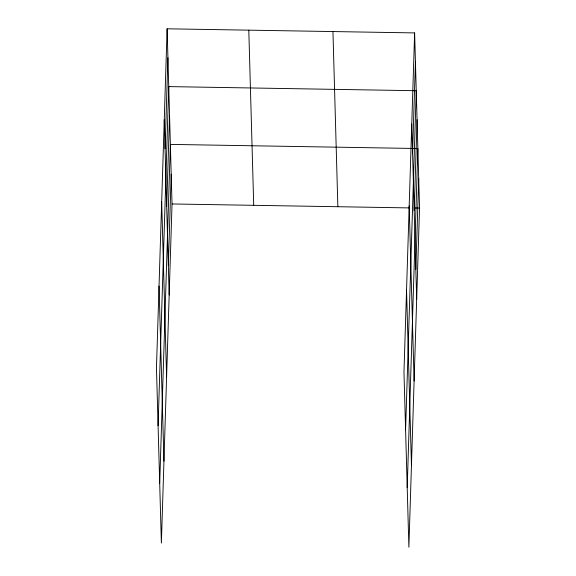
<?xml version="1.0" encoding="UTF-8"?>
<svg xmlns="http://www.w3.org/2000/svg" width="576" height="576" viewBox="0 0 576 576"><rect width="100%" height="100%" fill="white"/><g stroke="black" fill="none" stroke-linecap="round" stroke-linejoin="round"><path stroke-width="0.86" d="M167.119 28.8L156.463 367.927L161.374 543.089L172.03 203.962L167.119 28.8L414.626 32.911L419.537 208.073L408.881 547.2L403.97 372.038L414.626 32.911M165.067 148.774L167.926 57.701M158.083 425.729L168.739 86.602L416.246 90.72L405.59 429.84M166.687 206.575L169.553 115.502M159.703 483.53L170.359 144.403L417.866 148.522L407.21 487.649M168.336 265.255L171.194 174.182M412.574 152.885L415.433 61.819M414.194 210.686L417.06 119.621M415.843 269.366L418.702 178.301M172.03 203.962L409.666 207.914M414.151 207.986L419.537 208.073M411.761 123.984L416.678 299.146M409.19 205.841L414.108 381.002M406.541 290.182L411.451 465.343M332.95 31.558L337.86 206.719M248.796 30.161L253.714 205.315M164.254 119.873L169.171 295.034M161.683 201.73L166.601 376.891M159.034 286.063L163.951 461.225"/></g></svg>
